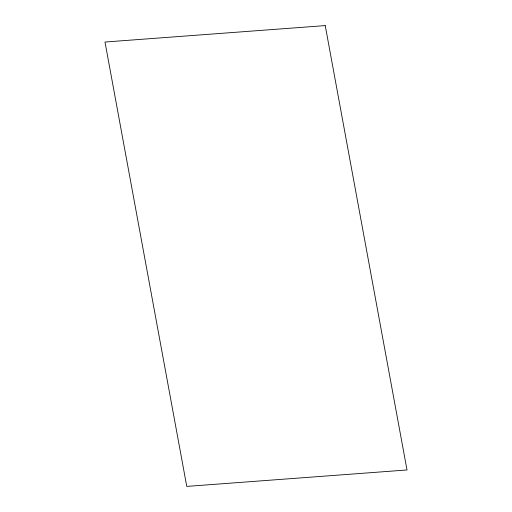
<?xml version="1.0" encoding="UTF-8"?>
<svg xmlns="http://www.w3.org/2000/svg" width="512" height="512" viewBox="0 0 512 512"><rect width="100%" height="100%" fill="white"/><g stroke="black" fill="none" stroke-linecap="round" stroke-linejoin="round"><path stroke-width="0.77" d="M325.235 25.6L104.992 42.029L186.765 486.4L407.008 469.971L325.235 25.6"/></g></svg>
